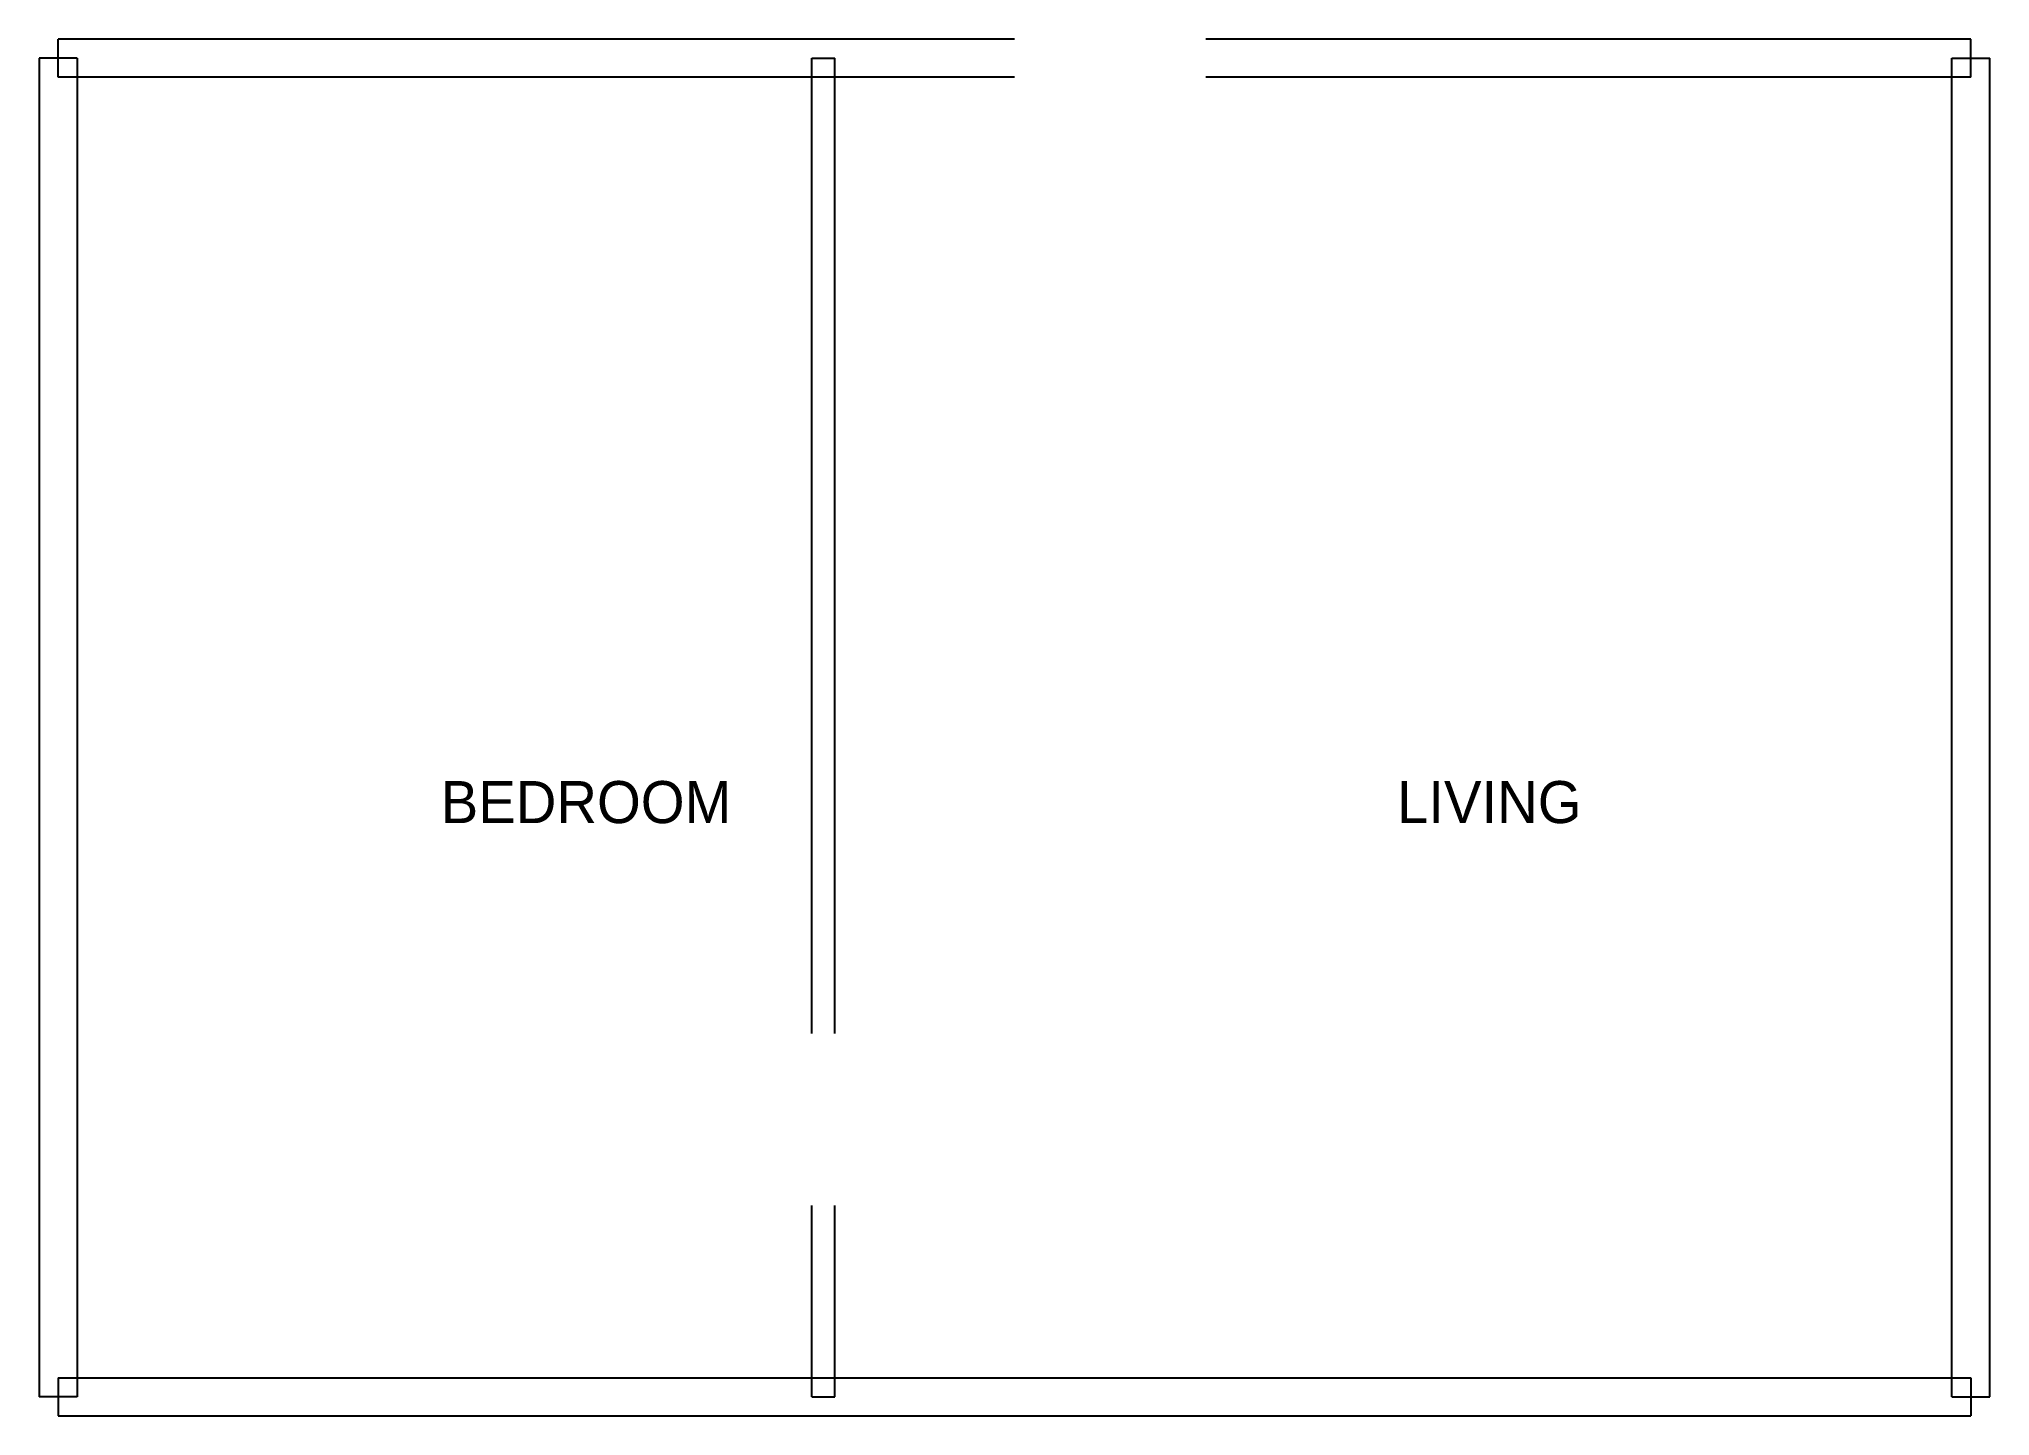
# Model space of a CAD drawing. Header units: metres. Extents: x -0.1 to 10.1, y -0.1 to 7.1.
import ezdxf

# ---------------------------------------------------------------- set-up
doc = ezdxf.new("R2010")
doc.units = ezdxf.units.M
doc.layers.add('A-ANNO-TEXT', color=2, linetype='Continuous')
doc.layers.add('A-WALL', color=7, linetype='Continuous')

msp = doc.modelspace()

# ---------------------------------------------------------------- linework, layer by layer
at = {"layer": 'A-WALL'}
for p, q in [((5, 7.1), (0, 7.1)), ((0, 6.9), (0, 7.1)), ((10, 7.1), (6, 7.1)), ((10, 6.9), (10, 7.1)), ((-0.1, 7), (-0.1, 0)), ((0.1, 7), (-0.1, 7)), ((0.1, 7), (0.1, 0)), ((3.94, 1.9), (3.94, 7)), ((3.94, 7), (4.06, 7)), ((4.06, 1.9), (4.06, 7)), ((9.9, 0), (9.9, 7)), ((9.9, 7), (10.1, 7)), ((10.1, 0), (10.1, 7)), ((5, 6.9), (0, 6.9)), ((10, 6.9), (6, 6.9)), ((3.94, 0), (3.94, 1)), ((4.06, 0), (4.06, 1)), ((0.1, 0), (-0.1, 0)), ((0, 0.1), (10, 0.1)), ((0, 0.1), (0, -0.1)), ((3.94, 0), (4.06, 0)), ((9.9, 0), (10.1, 0)), ((10, 0.1), (10, -0.1)), ((0, -0.1), (10, -0.1))]:
    msp.add_line(p, q, dxfattribs=at)

# ---------------------------------------------------------------- texts
at = {"layer": 'A-ANNO-TEXT'}
for s, p in [('BEDROOM', (2, 3)), ('LIVING', (7, 3))]:
    msp.add_text(s, height=0.22, dxfattribs=at).set_placement(p)

doc.saveas('drawing.dxf')
